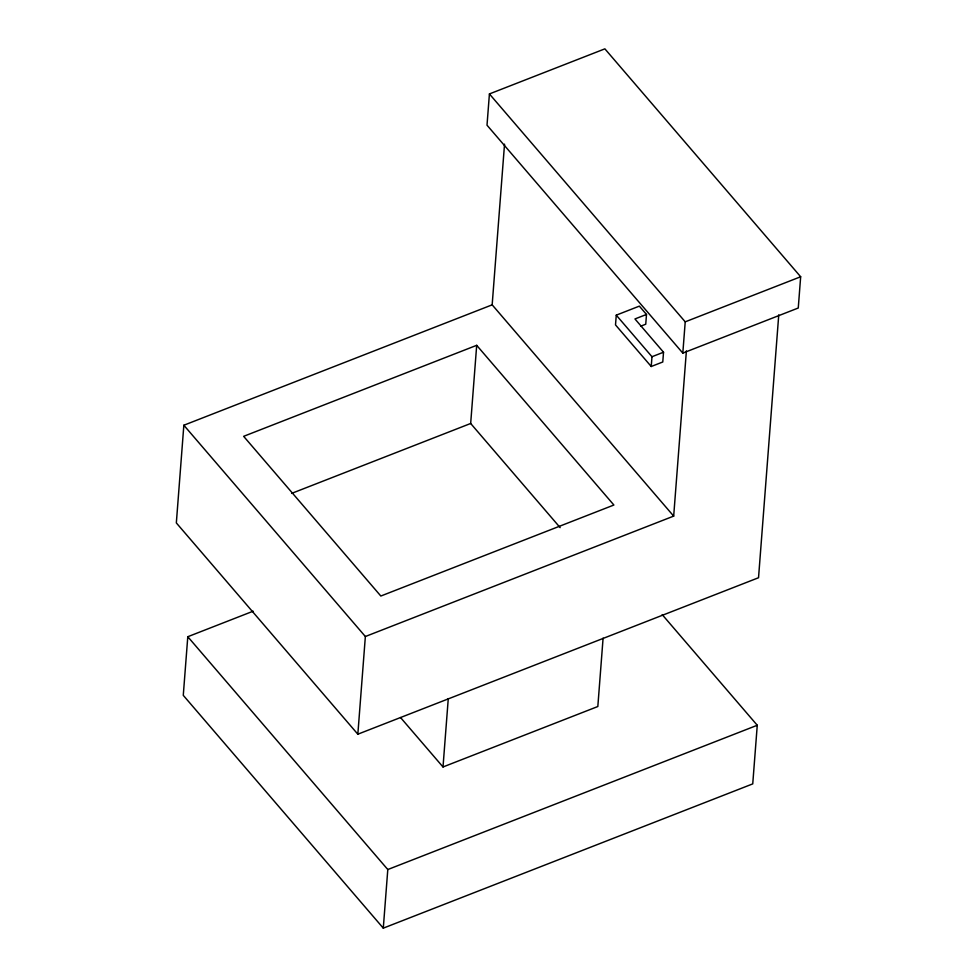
<?xml version="1.0" encoding="UTF-8"?>
<svg xmlns="http://www.w3.org/2000/svg" width="977" height="977" viewBox="0 0 977 977"><rect width="100%" height="100%" fill="white"/><g stroke="black" fill="none" stroke-linecap="round" stroke-linejoin="round"><path stroke-width="1.47" d="M504.535 144.156L492.164 304.836L183.847 425.239L176.336 522.927L357.838 734.203L758.531 577.737L778.754 314.85M253.153 611.199L187.792 636.723L183.273 695.343L383.289 928.15L752.742 783.884L757.26 725.264L662.198 614.618M357.838 734.203L365.361 636.515L183.847 425.239M383.289 928.15L387.796 869.542L187.792 636.723M489.416 93.939L487.01 125.19L682.813 353.1L798.258 308.011L800.664 276.76L604.873 48.85L489.416 93.939L685.219 321.836L682.813 353.1M603.09 638.14L597.826 706.518L443.008 766.969L448.272 698.592M560.151 527.629L470.67 423.481L476.691 345.321L243.639 436.328L380.835 596.031L613.886 505.024L476.691 345.321M616.267 315.156L615.51 324.914L651.232 366.497L662.772 361.991L663.53 352.221L634.952 318.954L646.493 314.447L639.349 306.131L616.267 315.156L651.977 356.727L651.232 366.497M646.493 314.447L645.748 324.217L640.619 326.22M365.361 636.515L673.678 516.112L686.391 350.89M685.219 321.836L800.664 276.76M291.622 493.397L470.67 423.481M651.977 356.727L663.53 352.221M387.796 869.542L757.26 725.264M492.164 304.836L673.678 516.112M400.546 717.545L443.008 766.969"/></g></svg>
